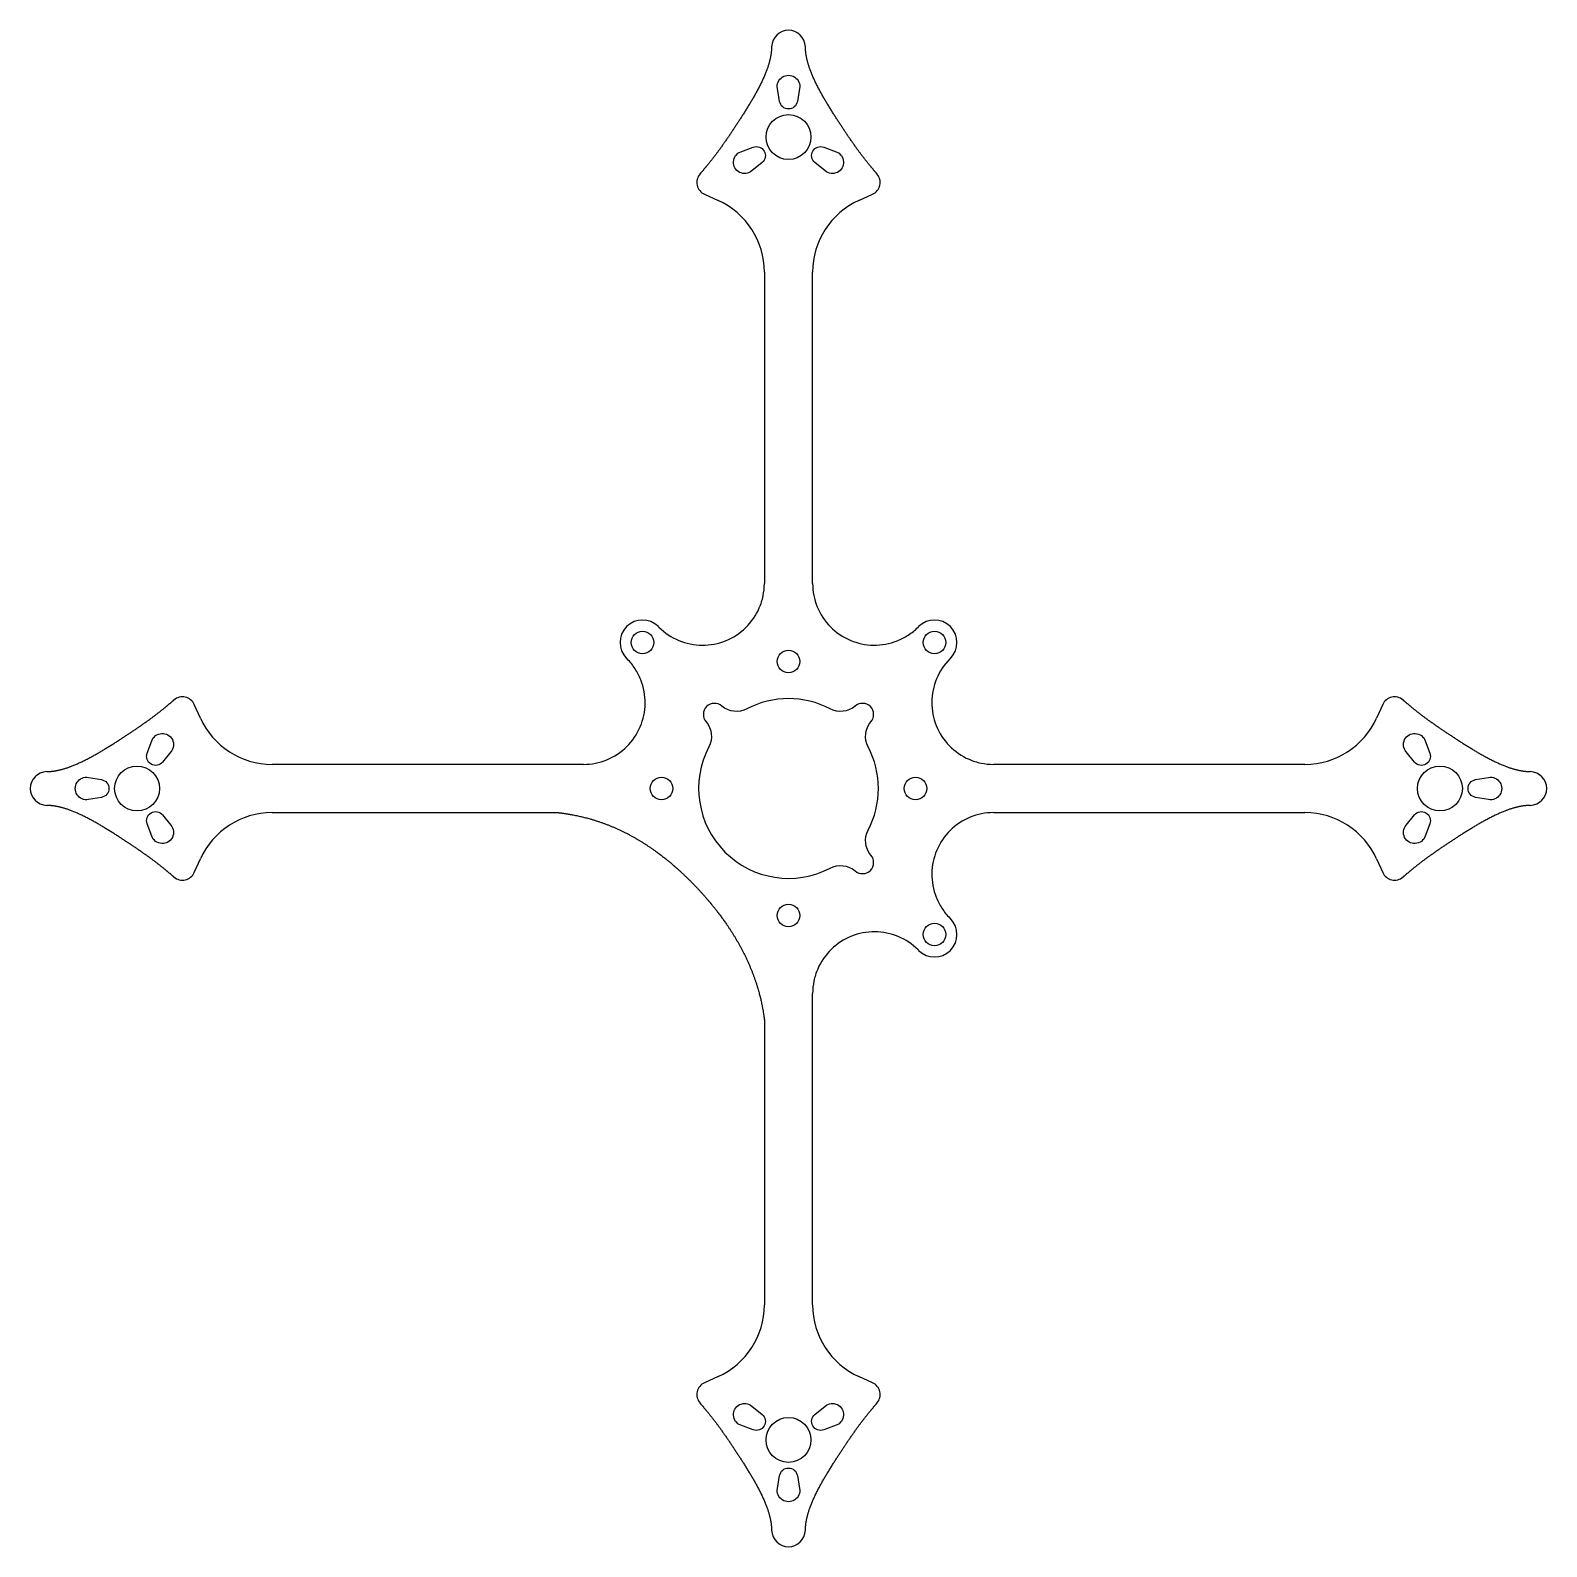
# Model space of a CAD drawing. Header units: millimetres. Extents: x -67 to 67, y -67 to 67.
import ezdxf

# ---------------------------------------------------------------- set-up
doc = ezdxf.new("R2010")
doc.units = ezdxf.units.MM
doc.layers.get('0').update_dxf_attribs({"linetype": 'CONTINUOUS'})

msp = doc.modelspace()

# ---------------------------------------------------------------- linework, layer by layer
for p, q in [((-7.48, 52.9), (-6.27, 52.36)), ((6.27, 52.36), (7.48, 52.9)), ((-2.15, 45.98), (-2.15, 18.26)), ((2.15, 18.26), (2.15, 45.98)), ((-11.54, 14.36), (-11.59, 14.41)), ((11.59, 14.41), (11.54, 14.36)), ((-14.41, 11.59), (-14.36, 11.54)), ((14.36, 11.54), (14.41, 11.59)), ((-52.36, 6.27), (-52.9, 7.48)), ((52.9, 7.48), (52.36, 6.27)), ((-18.26, 2.15), (-45.98, 2.15)), ((45.98, 2.15), (18.26, 2.15)), ((-45.98, -2.15), (-20.45, -2.15)), ((18.26, -2.15), (45.98, -2.15)), ((-52.9, -7.48), (-52.36, -6.27)), ((52.36, -6.27), (52.9, -7.48)), ((14.41, -11.59), (14.36, -11.54)), ((11.54, -14.36), (11.59, -14.41)), ((2.15, -45.98), (2.15, -18.26)), ((-2.15, -20.56), (-2.15, -45.98)), ((-6.27, -52.36), (-7.48, -52.9)), ((7.48, -52.9), (6.27, -52.36))]:
    msp.add_line(p, q)
for points in [[(0.79, 61.17, -0.845154), (-0.79, 61.17), (-0.99, 62.33, -1.183216), (0.99, 62.33)], [(-3.14, 57.1, -0.845154), (-2.35, 55.73), (-3.26, 54.98, -1.183216), (-4.25, 56.69)], [(2.35, 55.73, -0.845154), (3.14, 57.1), (4.25, 56.69, -1.183216), (3.26, 54.98)], [(3.71, -7.09, -0.306819), (5.93, -7.34, 0.92655), (7.34, -5.93, -0.306819), (7.09, -3.71, 0.245574), (7.09, 3.71, -0.306819), (7.34, 5.93, 0.92655), (5.93, 7.34, -0.306819), (3.71, 7.09, 0.245574), (-3.71, 7.09, -0.306819), (-5.93, 7.34, 0.92655), (-7.34, 5.93, -0.306819), (-7.09, 3.71, 0.734502)], [(-55.73, 2.35, -0.845154), (-57.1, 3.14), (-56.69, 4.25, -1.183216), (-54.98, 3.26)], [(57.1, 3.14, -0.845154), (55.73, 2.35), (54.98, 3.26, -1.183216), (56.69, 4.25)], [(-61.17, 0.79, -0.845154), (-61.17, -0.79), (-62.33, -0.99, -1.183216), (-62.33, 0.99)], [(61.17, -0.79, -0.845154), (61.17, 0.79), (62.33, 0.99, -1.183216), (62.33, -0.99)], [(-57.1, -3.14, -0.845154), (-55.73, -2.35), (-54.98, -3.26, -1.183216), (-56.69, -4.25)], [(55.73, -2.35, -0.845154), (57.1, -3.14), (56.69, -4.25, -1.183216), (54.98, -3.26)], [(-2.35, -55.73, -0.845154), (-3.14, -57.1), (-4.25, -56.69, -1.183216), (-3.26, -54.98)], [(3.14, -57.1, -0.845154), (2.35, -55.73), (3.26, -54.98, -1.183216), (4.25, -56.69)], [(-0.79, -61.17, -0.845154), (0.79, -61.17), (0.99, -62.33, -1.183216), (-0.99, -62.33)]]:
    msp.add_lwpolyline(points, format="xyb", close=True)
for centre, radius in [((0, 58), 2), ((-13, 13), 1), ((13, 13), 1), ((0, 11.31), 1), ((-58, 0), 2), ((58, 0), 2), ((-11.31, 0), 1), ((11.31, 0), 1), ((0, -11.31), 1), ((13, -13), 1), ((0, -58), 2)]:
    msp.add_circle(centre, radius)
for centre, radius, start, end in [((0, 66), 1.5, 1.5301, 178.4699), ((-7, 53.96), 1.16, 139.11, 245.7389), ((7, 53.96), 1.16, -65.7389, 40.89), ((-9.15, 45.98), 7, 0, 65.7389), ((9.15, 45.98), 7, 114.2611, 180), ((-13, 13), 2, 45, 225), ((13, 13), 2, -45, 135), ((-53.96, 7), 1.16, 24.2611, 130.89), ((53.96, 7), 1.16, 49.11, 155.7389), ((-45.98, 9.15), 7, 204.2611, 270), ((45.98, 9.15), 7, 270, 335.7389), ((-66, 0), 1.5, 91.5301, 268.4699), ((66, 0), 1.5, -88.4699, 88.4699), ((-45.98, -9.15), 7, 90, 155.7389), ((45.98, -9.15), 7, 24.2611, 90), ((-53.96, -7), 1.16, 229.11, 335.7389), ((53.96, -7), 1.16, 204.2611, 310.89), ((13, -13), 2, -135, 45), ((-9.15, -45.98), 7, -65.7389, 0), ((9.15, -45.98), 7, 180, 245.7389), ((-7, -53.96), 1.16, 114.2611, 220.89), ((7, -53.96), 1.16, -40.89, 65.7389), ((0, -66), 1.5, 181.5301, 358.4699)]:
    msp.add_arc(centre, radius, start, end)
for points in [[(-1.5, 66.04), (-1.51, 65.81), (-1.54, 65.35), (-1.68, 64.64), (-2.01, 63.67), (-2.59, 62.45), (-3.27, 61.24), (-3.99, 60.09), (-4.7, 58.99), (-5.4, 57.93), (-6.13, 56.89), (-6.77, 56.04), (-7.3, 55.39), (-7.68, 54.94), (-7.88, 54.72)], [(7.88, 54.72), (7.68, 54.94), (7.3, 55.39), (6.77, 56.04), (6.13, 56.89), (5.4, 57.93), (4.7, 58.99), (3.99, 60.09), (3.27, 61.24), (2.59, 62.45), (2.01, 63.67), (1.68, 64.64), (1.54, 65.35), (1.51, 65.81), (1.5, 66.04)], [(-66.04, 1.5), (-65.81, 1.51), (-65.35, 1.54), (-64.64, 1.68), (-63.67, 2.01), (-62.45, 2.59), (-61.24, 3.27), (-60.09, 3.99), (-58.99, 4.7), (-57.93, 5.4), (-56.89, 6.13), (-56.04, 6.77), (-55.39, 7.3), (-54.94, 7.68), (-54.72, 7.88)], [(54.72, 7.88), (54.94, 7.68), (55.39, 7.3), (56.04, 6.77), (56.89, 6.13), (57.93, 5.4), (58.99, 4.7), (60.09, 3.99), (61.24, 3.27), (62.45, 2.59), (63.67, 2.01), (64.64, 1.68), (65.35, 1.54), (65.81, 1.51), (66.04, 1.5)], [(-54.72, -7.88), (-54.94, -7.68), (-55.39, -7.3), (-56.04, -6.77), (-56.89, -6.13), (-57.93, -5.4), (-58.99, -4.7), (-60.09, -3.99), (-61.24, -3.27), (-62.45, -2.59), (-63.67, -2.01), (-64.64, -1.68), (-65.35, -1.54), (-65.81, -1.51), (-66.04, -1.5)], [(66.04, -1.5), (65.81, -1.51), (65.35, -1.54), (64.64, -1.68), (63.67, -2.01), (62.45, -2.59), (61.24, -3.27), (60.09, -3.99), (58.99, -4.7), (57.93, -5.4), (56.89, -6.13), (56.04, -6.77), (55.39, -7.3), (54.94, -7.68), (54.72, -7.88)], [(-7.88, -54.72), (-7.68, -54.94), (-7.3, -55.39), (-6.77, -56.04), (-6.13, -56.89), (-5.4, -57.93), (-4.7, -58.99), (-3.99, -60.09), (-3.27, -61.24), (-2.59, -62.45), (-2.01, -63.67), (-1.68, -64.64), (-1.54, -65.35), (-1.51, -65.81), (-1.5, -66.04)], [(1.5, -66.04), (1.51, -65.81), (1.54, -65.35), (1.68, -64.64), (2.01, -63.67), (2.59, -62.45), (3.27, -61.24), (3.99, -60.09), (4.7, -58.99), (5.4, -57.93), (6.13, -56.89), (6.77, -56.04), (7.3, -55.39), (7.68, -54.94), (7.88, -54.72)]]:
    msp.add_open_spline(points, degree=5)
for points, degree, knots in [([(-11.54, 14.36), (-11.03, 13.86), (-10.43, 13.46), (-9.11, 12.91), (-8.4, 12.76), (-6.97, 12.75), (-6.26, 12.89), (-4.93, 13.42), (-4.32, 13.82), (-3.3, 14.82), (-2.89, 15.41), (-2.45, 16.42), (-2.34, 16.77), (-2.19, 17.51), (-2.15, 17.88), (-2.15, 18.26)], 3, [0, 0, 0, 0, 0.214854, 0.214854, 0.429709, 0.429709, 0.644563, 0.644563, 0.859418, 0.859418, 1.074272, 1.074272, 1.186691, 1.186691, 1.29911, 1.29911, 1.29911, 1.29911]), ([(2.15, 18.26), (2.15, 17.54), (2.29, 16.83), (2.83, 15.51), (3.23, 14.9), (4.24, 13.88), (4.84, 13.48), (6.15, 12.92), (6.86, 12.77), (8.29, 12.75), (9.01, 12.88), (10.02, 13.28), (10.35, 13.45), (10.98, 13.86), (11.27, 14.1), (11.54, 14.36)], 3, [0, 0, 0, 0, 0.214854, 0.214854, 0.429709, 0.429709, 0.644563, 0.644563, 0.859418, 0.859418, 1.074272, 1.074272, 1.186691, 1.186691, 1.29911, 1.29911, 1.29911, 1.29911]), ([(-18.26, 2.15), (-17.54, 2.15), (-16.83, 2.29), (-15.51, 2.83), (-14.9, 3.23), (-13.88, 4.24), (-13.48, 4.84), (-12.92, 6.15), (-12.77, 6.86), (-12.75, 8.29), (-12.88, 9.01), (-13.28, 10.02), (-13.45, 10.35), (-13.86, 10.98), (-14.1, 11.27), (-14.36, 11.54)], 3, [0, 0, 0, 0, 0.214854, 0.214854, 0.429709, 0.429709, 0.644563, 0.644563, 0.859418, 0.859418, 1.074272, 1.074272, 1.186691, 1.186691, 1.29911, 1.29911, 1.29911, 1.29911]), ([(14.36, 11.54), (13.86, 11.03), (13.46, 10.43), (12.91, 9.11), (12.76, 8.4), (12.75, 6.97), (12.89, 6.26), (13.42, 4.93), (13.82, 4.32), (14.82, 3.3), (15.41, 2.89), (16.42, 2.45), (16.77, 2.34), (17.51, 2.19), (17.88, 2.15), (18.26, 2.15)], 3, [0, 0, 0, 0, 0.214854, 0.214854, 0.429709, 0.429709, 0.644563, 0.644563, 0.859418, 0.859418, 1.074272, 1.074272, 1.186691, 1.186691, 1.29911, 1.29911, 1.29911, 1.29911]), ([(-20.45, -2.15), (-20.24, -2.18), (-19.34, -2.3), (-17.8, -2.6), (-15.74, -3.26), (-13.72, -4.26), (-12.01, -5.4), (-10.88, -6.29), (-10.27, -6.81), (-10.14, -6.93)], 5, [0.0700794, 0.0700794, 0.0700794, 0.0700794, 0.0700794, 0.0700794, 0.1, 0.2, 0.3, 0.4, 0.4282565, 0.4282565, 0.4282565, 0.4282565, 0.4282565, 0.4282565]), ([(18.26, -2.15), (17.54, -2.15), (16.83, -2.29), (15.51, -2.83), (14.9, -3.23), (13.88, -4.24), (13.48, -4.84), (12.92, -6.15), (12.77, -6.86), (12.75, -8.29), (12.88, -9.01), (13.28, -10.02), (13.45, -10.35), (13.86, -10.98), (14.1, -11.27), (14.36, -11.54)], 3, [0, 0, 0, 0, 0.214854, 0.214854, 0.429709, 0.429709, 0.644563, 0.644563, 0.859418, 0.859418, 1.074272, 1.074272, 1.186691, 1.186691, 1.29911, 1.29911, 1.29911, 1.29911]), ([(-10.14, -6.93), (-9.8, -7.22), (-9.13, -7.83), (-8.48, -8.47), (-7.86, -9.13), (-7.26, -9.82), (-6.97, -10.17)], 5, [0.4282565, 0.4282565, 0.4282565, 0.4282565, 0.4282565, 0.4282565, 0.5, 0.5720111, 0.5720111, 0.5720111, 0.5720111, 0.5720111, 0.5720111]), ([(-6.97, -10.17), (-6.85, -10.31), (-6.34, -10.94), (-5.46, -12.09), (-4.32, -13.85), (-3.29, -15.91), (-2.62, -17.96), (-2.3, -19.47), (-2.18, -20.35), (-2.15, -20.56)], 5, [0.5720111, 0.5720111, 0.5720111, 0.5720111, 0.5720111, 0.5720111, 0.6, 0.7, 0.8, 0.9, 0.9311189, 0.9311189, 0.9311189, 0.9311189, 0.9311189, 0.9311189]), ([(11.54, -14.36), (11.03, -13.86), (10.43, -13.46), (9.11, -12.91), (8.4, -12.76), (6.97, -12.75), (6.26, -12.89), (4.93, -13.42), (4.32, -13.82), (3.3, -14.82), (2.89, -15.41), (2.45, -16.42), (2.34, -16.77), (2.19, -17.51), (2.15, -17.88), (2.15, -18.26)], 3, [0, 0, 0, 0, 0.214854, 0.214854, 0.429709, 0.429709, 0.644563, 0.644563, 0.859418, 0.859418, 1.074272, 1.074272, 1.186691, 1.186691, 1.29911, 1.29911, 1.29911, 1.29911])]:
    msp.add_open_spline(points, degree=degree, knots=knots)

doc.saveas('drawing.dxf')
